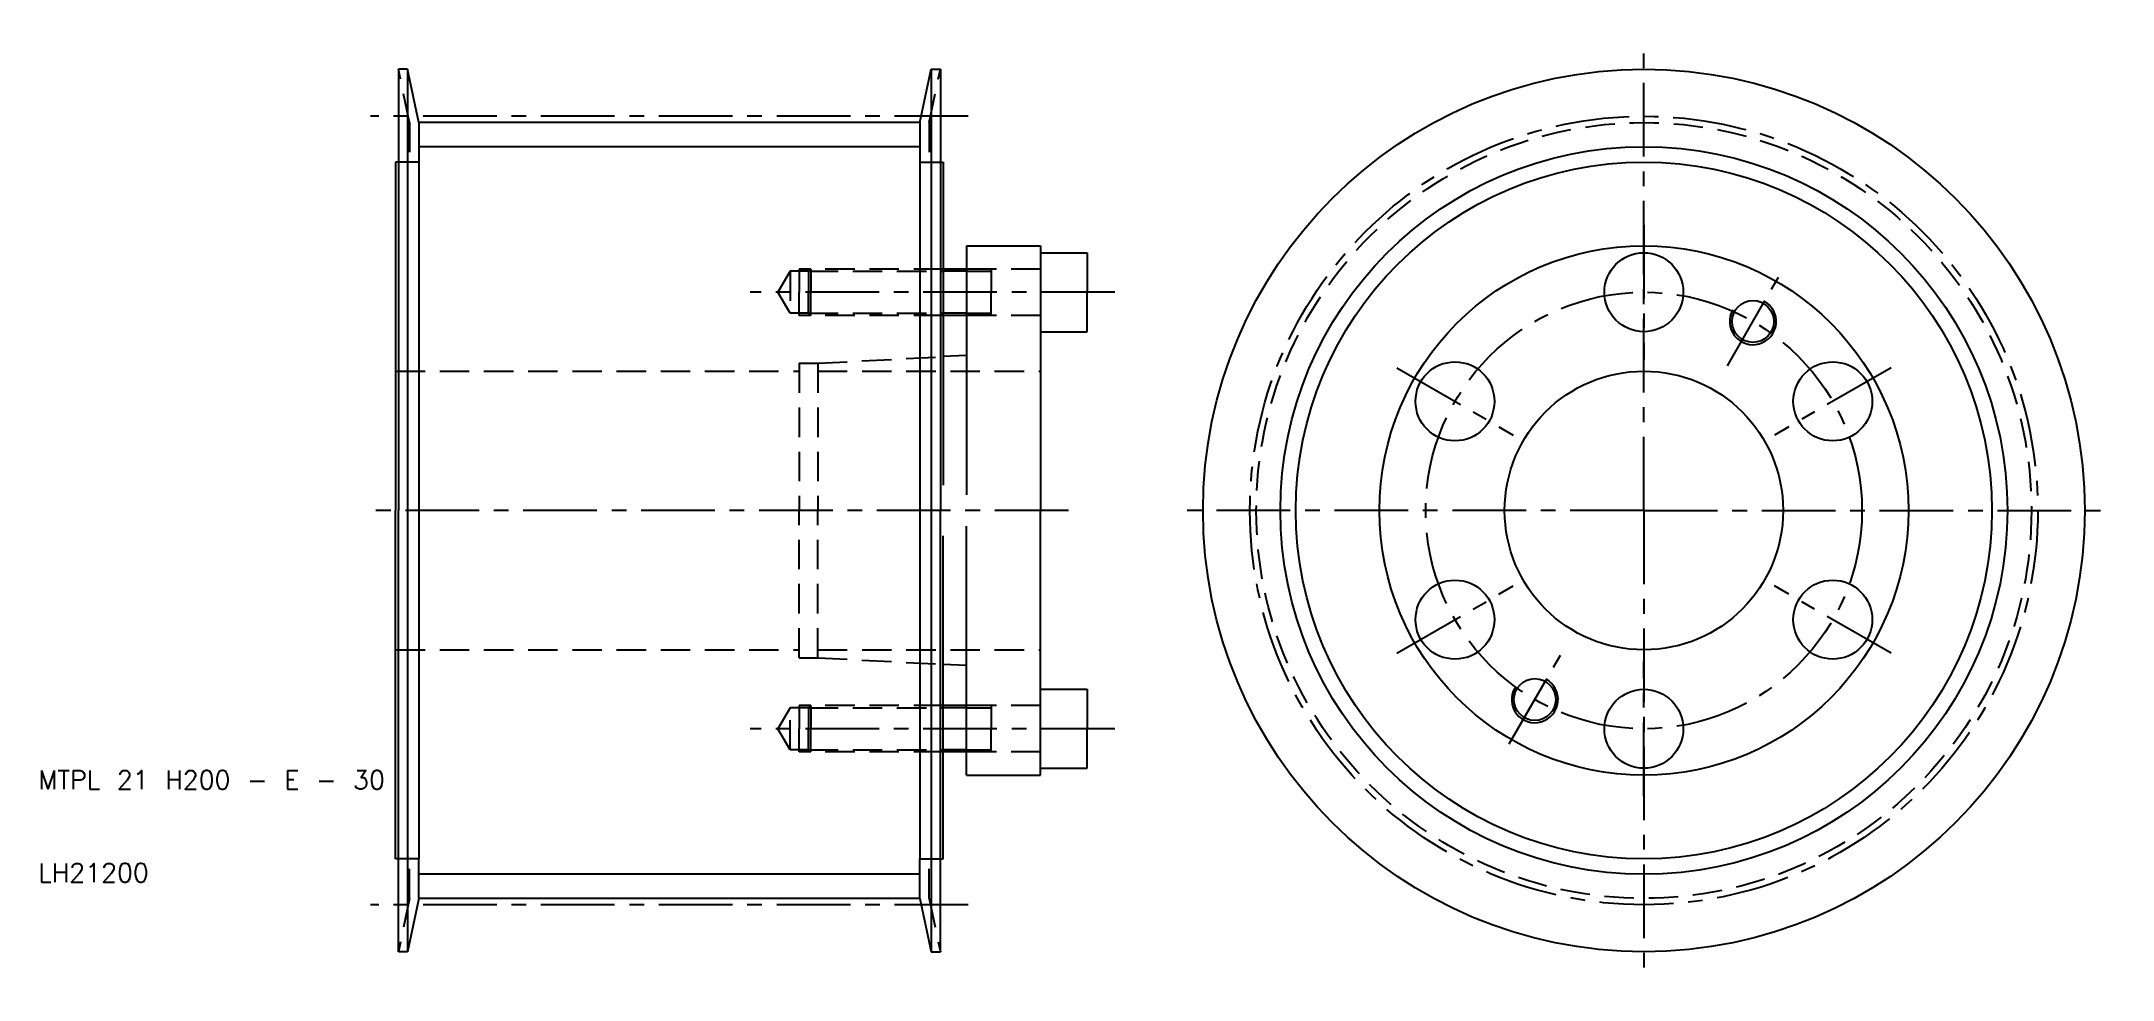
# Model space of a CAD drawing. Extents: x 10 to 233, y 0 to 100.
import ezdxf

# ---------------------------------------------------------------- set-up
doc = ezdxf.new("R2010")
doc.units = 0
doc.header["$LTSCALE"] = 0.25
doc.linetypes.add('CENTER', pattern=[50.8, 31.75, -6.35, 6.35, -6.35])
doc.linetypes.add('DASHED', pattern=[19.05, 12.7, -6.35])
doc.layers.get('0').update_dxf_attribs({"linetype": 'CONTINUOUS'})
doc.layers.add('CENTER', color=1, linetype='CENTER')
doc.styles.get("Standard").update_dxf_attribs({"font": 'txt.shx'})

msp = doc.modelspace()

# ---------------------------------------------------------------- linework, layer by layer
for p, q in [((48.8, 97.5), (48.8, 87.5)), ((49.8, 97.5), (48.8, 97.5)), ((49.8, 97.5), (49.8, 2.5)), ((51, 91.76), (49.8, 97.5)), ((105, 91.76), (106.2, 97.5)), ((106.2, 97.5), (106.2, 2.5)), ((106.2, 97.5), (107.2, 97.5)), ((107.2, 97.5), (107.2, 87.5)), ((105, 91.76), (51, 91.76)), ((51, 91.76), (51, 87.5)), ((105, 91.76), (105, 87.5)), ((48.5, 87.5), (48.5, 50)), ((48.8, 87.5), (48.5, 87.5)), ((48.8, 87.5), (48.8, 50)), ((51, 87.5), (51, 12.5)), ((105, 87.5), (105, 12.5)), ((107.2, 87.5), (107.2, 50)), ((107.2, 87.5), (107.5, 87.5)), ((107.5, 87.5), (107.5, 76)), ((110, 78.5), (118, 78.5)), ((110, 78.5), (110, 76)), ((118, 78.5), (118, 77.75)), ((107.5, 76), (107.5, 71)), ((110, 76), (107.5, 76)), ((110, 76), (110, 71)), ((118, 77.75), (123, 77.75)), ((118, 77.75), (118, 69.25)), ((123, 77.75), (123, 73.5)), ((123, 69.25), (123, 73.5)), ((107.5, 71), (107.5, 52.739063)), ((110, 71), (107.5, 71)), ((110, 71), (110, 51.7)), ((118, 69.25), (118, 50)), ((118, 69.25), (123, 69.25)), ((110, 66.7), (107.5, 66.567187)), ((48.5, 12.5), (48.5, 50)), ((48.8, 12.5), (48.8, 50)), ((107.2, 12.5), (107.2, 50)), ((118, 30.75), (118, 50)), ((107.5, 29), (107.5, 47.260937)), ((110, 29), (110, 48.3)), ((110, 33.3), (107.5, 33.432812)), ((118, 30.75), (123, 30.75)), ((118, 22.25), (118, 30.75)), ((123, 30.75), (123, 26.5)), ((107.5, 24), (107.5, 29)), ((110, 29), (107.5, 29)), ((110, 24), (110, 29)), ((123, 22.25), (123, 26.5)), ((107.5, 12.5), (107.5, 24)), ((110, 24), (107.5, 24)), ((110, 21.5), (110, 24)), ((110, 21.5), (118, 21.5)), ((118, 22.25), (123, 22.25)), ((118, 21.5), (118, 22.25)), ((48.8, 12.5), (48.5, 12.5)), ((48.8, 2.5), (48.8, 12.5)), ((51, 8.24), (51, 12.5)), ((105, 8.24), (105, 12.5)), ((107.2, 2.5), (107.2, 12.5)), ((107.2, 12.5), (107.5, 12.5)), ((51, 8.24), (49.8, 2.5)), ((105, 8.24), (51, 8.24)), ((105, 8.24), (106.2, 2.5)), ((49.8, 2.5), (48.8, 2.5)), ((106.2, 2.5), (107.2, 2.5))]:
    msp.add_line(p, q)
at = {"color": 3, "linetype": 'DASHED'}
for p, q in [((50, 91.76), (48.8, 97.5)), ((106, 91.76), (107.2, 97.5)), ((50, 91.76), (50, 87.5)), ((106, 91.76), (106, 87.5)), ((51, 87.5), (48.8, 87.5)), ((105, 87.5), (107.2, 87.5)), ((93.25, 76), (92, 76)), ((92, 76), (92, 73.5)), ((93.25, 76), (93, 75.75)), ((107.5, 76), (93.25, 76)), ((93.25, 76), (93.25, 73.5)), ((118, 76), (110, 76)), ((112.666667, 76), (112.666667, 73.5)), ((91, 75.75), (89.700962, 73.5)), ((91, 75.75), (91, 71.25)), ((93, 75.75), (91, 75.75)), ((93, 75.75), (107.5, 75.75)), ((93, 75.75), (93, 73.5)), ((110, 75.75), (112.666667, 75.75)), ((91, 71.25), (89.700962, 73.5)), ((92, 71), (92, 73.5)), ((93, 71.25), (93, 73.5)), ((93.25, 71), (93.25, 73.5)), ((112.666667, 71), (112.666667, 73.5)), ((93, 71.25), (91, 71.25)), ((93.25, 71), (92, 71)), ((93, 71.25), (107.5, 71.25)), ((93.25, 71), (93, 71.25)), ((107.5, 71), (93.25, 71)), ((110, 71.25), (112.666667, 71.25)), ((118, 71), (110, 71)), ((48.5, 65), (92, 65)), ((92, 65.85), (94, 65.85)), ((92, 65.85), (92, 50)), ((94, 65.85), (107.5, 66.567187)), ((94, 65.85), (94, 50)), ((94, 65), (118, 65)), ((92, 34.15), (92, 50)), ((94, 34.15), (94, 50)), ((48.5, 35), (92, 35)), ((92, 34.15), (94, 34.15)), ((94, 35), (118, 35)), ((94, 34.15), (107.5, 33.432812)), ((91, 28.75), (89.700962, 26.5)), ((91, 24.25), (91, 28.75)), ((93, 28.75), (91, 28.75)), ((93.25, 29), (92, 29)), ((92, 29), (92, 26.5)), ((93.25, 29), (93, 28.75)), ((93, 28.75), (107.5, 28.75)), ((93, 28.75), (93, 26.5)), ((107.5, 29), (93.25, 29)), ((93.25, 29), (93.25, 26.5)), ((118, 29), (110, 29)), ((110, 28.75), (112.666667, 28.75)), ((112.666667, 29), (112.666667, 26.5)), ((91, 24.25), (89.700962, 26.5)), ((92, 24), (92, 26.5)), ((93, 24.25), (93, 26.5)), ((93.25, 24), (93.25, 26.5)), ((112.666667, 24), (112.666667, 26.5)), ((93, 24.25), (91, 24.25)), ((93.25, 24), (92, 24)), ((93, 24.25), (107.5, 24.25)), ((93.25, 24), (93, 24.25)), ((107.5, 24), (93.25, 24)), ((110, 24.25), (112.666667, 24.25)), ((118, 24), (110, 24)), ((51, 12.5), (48.8, 12.5)), ((50, 8.24), (50, 12.5)), ((105, 12.5), (107.2, 12.5)), ((106, 8.24), (106, 12.5)), ((50, 8.24), (48.8, 2.5)), ((106, 8.24), (107.2, 2.5))]:
    msp.add_line(p, q, dxfattribs=at)
at = {"color": 3}
for p, q in [((105, 89.17), (51, 89.17)), ((110, 75.75), (107.5, 75.75)), ((110, 71.25), (107.5, 71.25)), ((110, 28.75), (107.5, 28.75)), ((110, 24.25), (107.5, 24.25)), ((105, 10.83), (51, 10.83))]:
    msp.add_line(p, q, dxfattribs=at)
for centre, radius in [((183, 50), 47.5), ((183, 50), 37.5), ((183, 50), 28.5), ((183, 50), 28.5), ((183, 73.5), 4.25), ((194.75, 70.351597), 2.25), ((162.648403, 61.75), 4.25), ((183, 50), 15), ((203.351597, 61.75), 4.25), ((162.648403, 38.25), 4.25), ((203.351597, 38.25), 4.25), ((171.25, 29.648403), 2.25), ((183, 26.5), 4.25)]:
    msp.add_circle(centre, radius)
at = {"color": 3, "linetype": 'DASHED'}
msp.add_circle((183, 50), 41.76, dxfattribs=at)
at = {"color": 3}
msp.add_circle((183, 50), 39.17, dxfattribs=at)
for centre in [(194.75, 70.351597), (171.25, 29.648403)]:
    msp.add_arc(centre, 2.5, 150, 62, dxfattribs=at)
at = {"layer": 'CENTER', "color": 1, "linetype": 'CENTER'}
for p, q in [((183, 50), (183, 100.5)), ((110.2, 92.445), (45.8, 92.445)), ((183, 80.75), (183, 66.25)), ((192, 65.588457), (197.5, 75.114737)), ((126, 73.5), (86.700962, 73.5)), ((156.369719, 65.375), (168.927087, 58.125)), ((209.630281, 65.375), (197.072913, 58.125)), ((121, 50), (45.5, 50)), ((183, 50), (132.5, 50)), ((183, 50), (233.5, 50)), ((183, 50), (183, -0.5)), ((156.369719, 34.625), (168.927087, 41.875)), ((209.630281, 34.625), (197.072913, 41.875)), ((168.5, 24.885263), (174, 34.411543)), ((183, 19.25), (183, 33.75)), ((126, 26.5), (86.700962, 26.5)), ((110.2, 7.555), (45.8, 7.555))]:
    msp.add_line(p, q, dxfattribs=at)
for radius in [42.445, 23.5]:
    msp.add_circle((183, 50), radius, dxfattribs=at)

# ---------------------------------------------------------------- texts
for s, p in [('MTPL 21 H200 - E - 30', (10, 20)), ('LH21200', (10, 10))]:
    msp.add_text(s, height=2).set_placement(p)

doc.saveas('drawing.dxf')
